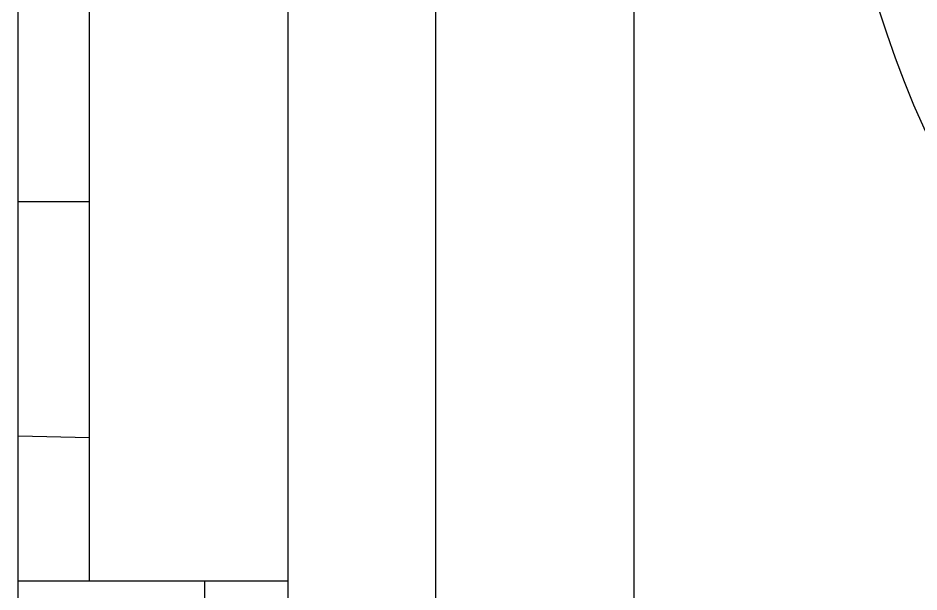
# Paper-space layout '2 DOOR PANEL LAYOUT - A1 Sheet' of a CAD drawing. Extents: x 50 to 825, y 22 to 486.
# Drawn here: x 437.1026 to 437.3976, y 339.6521 to 339.8402 of the extents above; entities that cross this region are included whole.
import ezdxf

# ---------------------------------------------------------------- set-up
doc = ezdxf.new("R2010")
doc.units = 0
doc.layers.add('N-EQPM', color=3, linetype='Continuous', lineweight=25)

psp = doc.layouts.new('2 DOOR PANEL LAYOUT - A1 Sheet')

# ---------------------------------------------------------------- linework, layer by layer
at = {"layer": 'N-EQPM', "linetype": 'Continuous'}
for p, q in [((437.10263, 333.7369), (437.10263, 341.54543)), ((437.12606, 339.65577), (437.12606, 340.42621)), ((437.19113, 339.59818), (437.19113, 340.42621)), ((437.23928, 340.42621), (437.23928, 337.47719)), ((437.30435, 337.47719), (437.30435, 340.42621)), ((437.10263, 339.78005), (437.12606, 339.78005)), ((437.10263, 339.70322), (437.12606, 339.70266)), ((437.10263, 339.65577), (437.19113, 339.65577)), ((437.16369, 339.65577), (437.16369, 339.44754))]:
    psp.add_line(p, q, dxfattribs=at)
psp.add_circle((437.70779, 339.94338), 0.33837, dxfattribs=at)

doc.saveas('drawing.dxf')
